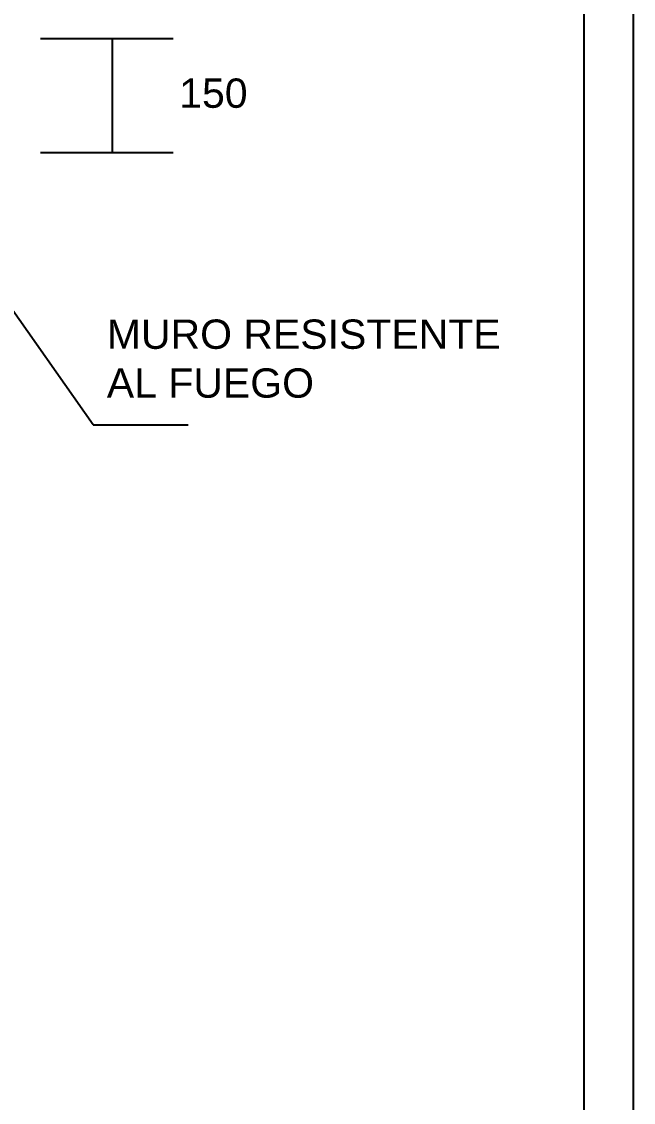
# Paper-space layout 'Plano Corte 2' of a CAD drawing. Header units: millimetres. Extents: x 0 to 420, y 0 to 297.
# Drawn here: x 357.7 to 420, y 121.5 to 231.6 of the extents above; entities that cross this region are included whole.
import ezdxf

# ---------------------------------------------------------------- set-up
doc = ezdxf.new("R2010")
doc.units = ezdxf.units.MM
doc.layers.get('0').update_dxf_attribs({"color": 162})
doc.layers.add('MUROS', color=250, linetype='Continuous', lineweight=0)
doc.styles.get("Standard").update_dxf_attribs({"font": 'arial.ttf'})

psp = doc.layouts.new('Plano Corte 2')

# ---------------------------------------------------------------- linework, layer by layer
for p, q in [((420, 0), (420, 297)), ((415, 5), (415, 292))]:
    psp.add_line(p, q)
at = {"linetype": 'ByBlock', "lineweight": -2, "ltscale": 2}
for p, q in [((373.15, 229.83), (359.65, 229.83)), ((366.97, 218.25), (366.97, 229.83)), ((359.65, 218.25), (373.15, 218.25))]:
    psp.add_line(p, q, dxfattribs=at)
at = {"layer": 'MUROS', "linetype": 'ByBlock', "lineweight": -2, "ltscale": 2}
for q in [(355.44, 204.08), (374.69, 190.5)]:
    psp.add_line((365, 190.5), q, dxfattribs=at)

# ---------------------------------------------------------------- texts
at = {"linetype": 'ByBlock', "lineweight": -2, "ltscale": 2, "insert": (373.77, 225.79), "char_height": 2.986, "attachment_point": 1}
psp.add_mtext_dynamic_manual_height_columns('150', width=5.0751, gutter_width=14.93, heights=[0], dxfattribs=at)
at = {"layer": 'MUROS', "linetype": 'ByBlock', "lineweight": -2, "ltscale": 2, "insert": (366.4, 201.24), "char_height": 2.9858, "attachment_point": 1}
psp.add_mtext_dynamic_manual_height_columns('MURO RESISTENTE \\PAL FUEGO', width=67.5535, gutter_width=14.93, heights=[0], dxfattribs=at)

doc.saveas('drawing.dxf')
